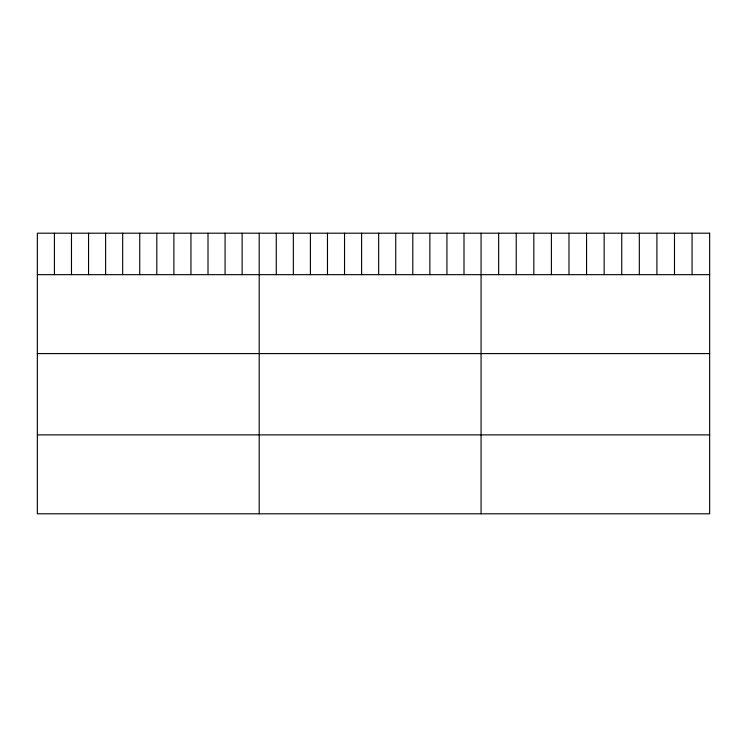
<?xml version="1.0" encoding="UTF-8"?>
<svg xmlns="http://www.w3.org/2000/svg" width="747" height="747" viewBox="0 0 747 747"><rect width="100%" height="100%" fill="white"/><g stroke="black" fill="none" stroke-linecap="round" stroke-linejoin="round"><path stroke-width="1.12" d="M37.35 274.663L709.65 274.663M37.35 353.583L709.65 353.583M37.35 434.885L709.65 434.885M692.067 233.195L692.067 274.663M674.485 233.195L674.485 274.663M656.902 233.195L656.902 274.663M639.32 233.195L639.32 274.663M621.737 233.195L621.737 274.663M604.155 233.195L604.155 274.663M586.563 233.195L586.563 274.663M568.981 233.195L568.981 274.663M551.398 233.195L551.398 274.663M533.816 233.195L533.816 274.663M516.233 233.195L516.233 274.663M498.651 233.195L498.651 274.663M481.068 233.195L481.068 513.805M463.999 233.195L463.999 274.663M446.939 233.195L446.939 274.663M429.87 233.195L429.87 274.663M412.802 233.195L412.802 274.663M395.742 233.195L395.742 274.663M378.673 233.195L378.673 274.663M361.604 233.195L361.604 274.663M344.535 233.195L344.535 274.663M327.475 233.195L327.475 274.663M310.407 233.195L310.407 274.663M293.338 233.195L293.338 274.663M276.278 233.195L276.278 274.663M259.209 233.195L259.209 513.805M242.14 233.195L242.14 274.663M225.08 233.195L225.08 274.663M208.011 233.195L208.011 274.663M190.943 233.195L190.943 274.663M173.883 233.195L173.883 274.663M156.814 233.195L156.814 274.663M139.745 233.195L139.745 274.663M122.676 233.195L122.676 274.663M105.616 233.195L105.616 274.663M88.548 233.195L88.548 274.663M71.479 233.195L71.479 274.663M54.419 233.195L54.419 274.663M709.65 233.195L37.35 233.195L37.35 513.805L709.65 513.805L709.65 233.195"/></g></svg>
